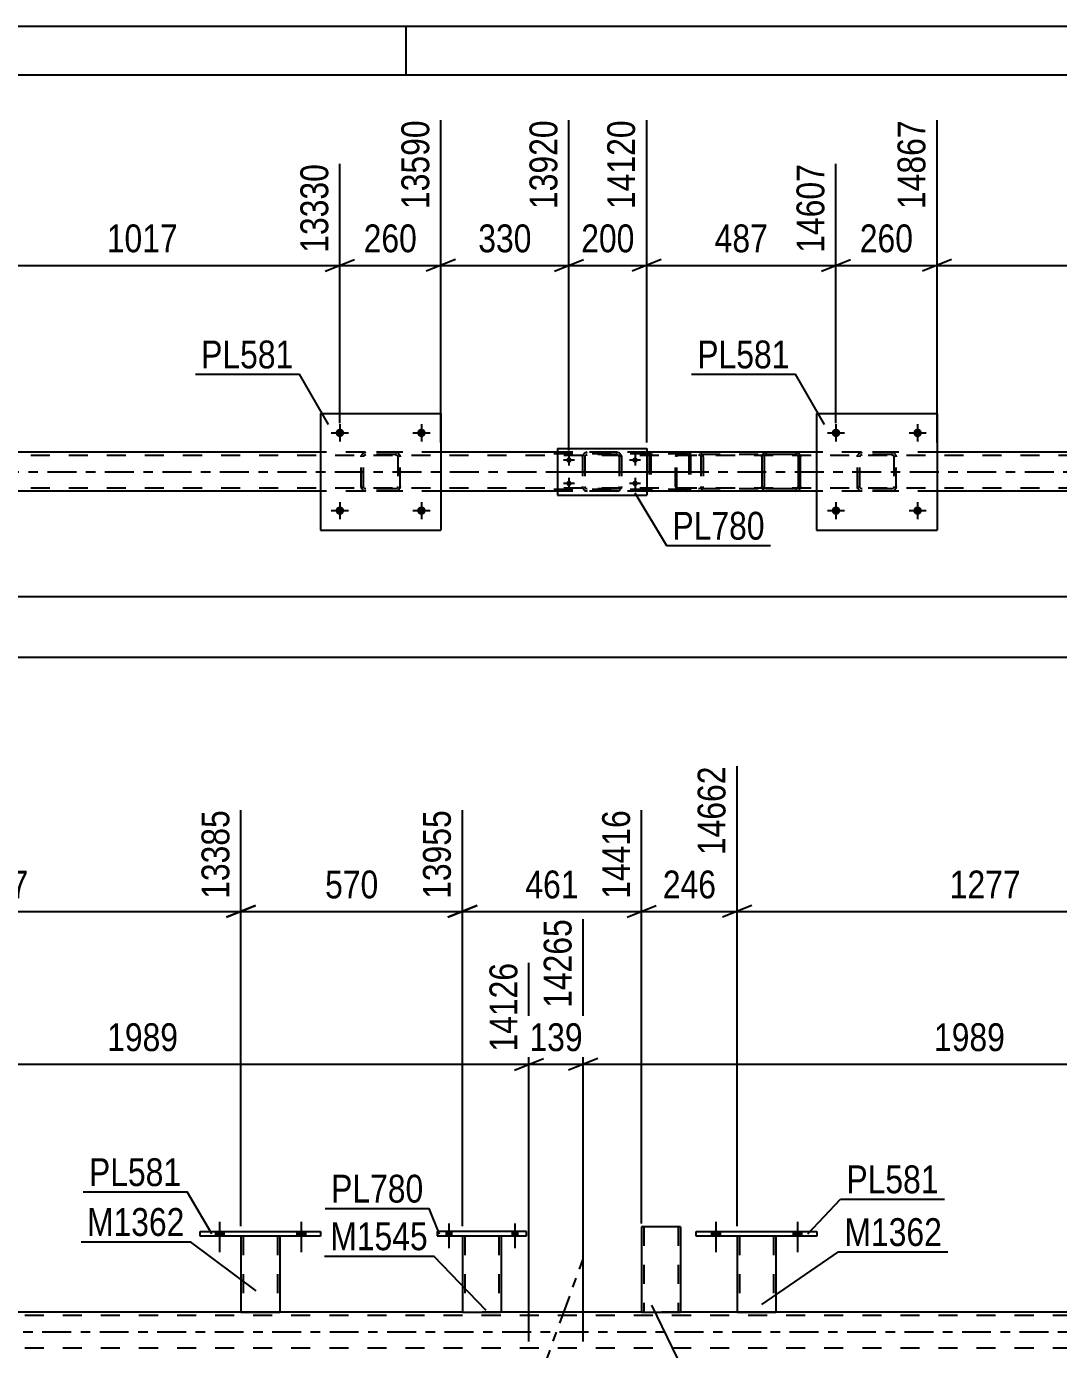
# Model space of a CAD drawing. Header units: millimetres. Extents: x 0 to 841, y 0 to 594.
# Drawn here: x 591.9 to 698.2, y 457.8 to 594 of the extents above; entities that cross this region are included whole.
import ezdxf

# ---------------------------------------------------------------- set-up
doc = ezdxf.new("R2010")
doc.units = ezdxf.units.MM
doc.linetypes.add('DXK_LINE_DOT2', pattern=[3.9198, 1.9599, -1.9599])
doc.linetypes.add('DXK_LINE_DOT3', pattern=[5.9187, 2.979, -0.9799, 0.9799, -0.9799])
doc.styles.add('Arial Narrow', font='ARIALN.TTF', dxfattribs={"height": 0.2})

# ---------------------------------------------------------------- blocks, each defined once
blk = doc.blocks.new('Unknown-318885039-1133')
at = {"color": 5, "linetype": 'Continuous'}
for p, q in [((841, 594), (0, 594)), ((631, 589), (631, 594)), ((836, 589), (5, 589))]:
    blk.add_line(p, q, dxfattribs=at)
blk = doc.blocks.new('Part-318885039-2872 - 2854')
at = {"color": 2, "linetype": 'Continuous'}
for p, q in [((673.25, 554.17), (673.25, 542.17)), ((673.25, 554.17), (685.65, 554.17)), ((685.65, 554.17), (685.65, 542.17)), ((673.25, 542.17), (685.65, 542.17))]:
    blk.add_line(p, q, dxfattribs=at)
blk = doc.blocks.new('Bolt-318885039-2914 - 2854')
at = {"linetype": 'Continuous'}
for points in [[(624.61, 544.17, -1), (623.73, 544.17, -1)], [(633.01, 544.17, -1), (632.13, 544.17, -1)]]:
    blk.add_hatch(color=1, dxfattribs=at).paths.add_polyline_path(points)
at = {"color": 1, "linetype": 'Continuous'}
for p, q in [((624.17, 545.05), (624.17, 543.29)), ((632.57, 545.05), (632.57, 543.29)), ((623.29, 544.17), (625.05, 544.17)), ((631.69, 544.17), (633.45, 544.17))]:
    blk.add_line(p, q, dxfattribs=at)
blk = doc.blocks.new('Bolt-318885039-2915 - 2854')
at = {"linetype": 'Continuous'}
for points in [[(624.61, 552.17, -1), (623.73, 552.17, -1)], [(633.01, 552.17, -1), (632.13, 552.17, -1)]]:
    blk.add_hatch(color=1, dxfattribs=at).paths.add_polyline_path(points)
at = {"color": 1, "linetype": 'Continuous'}
for p, q in [((624.17, 553.05), (624.17, 551.29)), ((632.57, 553.05), (632.57, 551.29)), ((623.29, 552.17), (625.05, 552.17)), ((631.69, 552.17), (633.45, 552.17))]:
    blk.add_line(p, q, dxfattribs=at)
blk = doc.blocks.new('Bolt-318885039-2916 - 2854')
at = {"linetype": 'Continuous'}
for points in [[(675.69, 544.17, -1), (674.81, 544.17, -1)], [(684.09, 544.17, -1), (683.21, 544.17, -1)]]:
    blk.add_hatch(color=1, dxfattribs=at).paths.add_polyline_path(points)
at = {"color": 1, "linetype": 'Continuous'}
for p, q in [((675.25, 545.05), (675.25, 543.29)), ((683.65, 545.05), (683.65, 543.29)), ((674.37, 544.17), (676.13, 544.17)), ((682.77, 544.17), (684.53, 544.17))]:
    blk.add_line(p, q, dxfattribs=at)
blk = doc.blocks.new('Bolt-318885039-2917 - 2854')
at = {"linetype": 'Continuous'}
for points in [[(675.69, 552.17, -1), (674.81, 552.17, -1)], [(684.09, 552.17, -1), (683.21, 552.17, -1)]]:
    blk.add_hatch(color=1, dxfattribs=at).paths.add_polyline_path(points)
at = {"color": 1, "linetype": 'Continuous'}
for p, q in [((675.25, 553.05), (675.25, 551.29)), ((683.65, 553.05), (683.65, 551.29)), ((674.37, 552.17), (676.13, 552.17)), ((682.77, 552.17), (684.53, 552.17))]:
    blk.add_line(p, q, dxfattribs=at)
blk = doc.blocks.new('Part-318885039-2961 - 2854')
at = {"color": 7, "linetype": 'DXK_LINE_DOT2'}
for p, q in [((626.66, 550.13), (626.85, 550.17)), ((626.85, 550.17), (626.66, 550.13)), ((629.89, 550.17), (626.85, 550.17)), ((629.89, 550.17), (630.07, 550.13)), ((630.07, 550.13), (629.89, 550.17)), ((626.37, 549.69), (626.4, 549.87)), ((626.4, 549.87), (626.37, 549.69)), ((626.37, 546.65), (626.37, 549.69)), ((626.61, 549.69), (626.62, 549.78)), ((626.61, 546.65), (626.61, 549.69)), ((626.62, 549.78), (626.68, 549.86)), ((626.68, 549.86), (626.75, 549.91)), ((626.75, 549.91), (626.85, 549.93)), ((629.89, 549.93), (626.85, 549.93)), ((629.89, 549.93), (629.98, 549.91)), ((629.98, 549.91), (630.06, 549.86)), ((630.06, 549.86), (630.11, 549.78)), ((630.11, 549.78), (630.13, 549.69)), ((630.13, 549.69), (630.13, 546.65)), ((630.33, 549.87), (630.37, 549.69)), ((630.37, 549.69), (630.33, 549.87)), ((630.37, 546.65), (630.37, 549.69)), ((626.4, 546.46), (626.37, 546.65)), ((626.37, 546.65), (626.4, 546.46)), ((626.62, 546.55), (626.61, 546.65)), ((626.68, 546.48), (626.62, 546.55)), ((626.85, 546.17), (626.66, 546.2)), ((626.66, 546.2), (626.85, 546.17)), ((626.75, 546.42), (626.68, 546.48)), ((626.85, 546.41), (626.75, 546.42)), ((629.89, 546.41), (626.85, 546.41)), ((629.89, 546.17), (626.85, 546.17)), ((629.98, 546.42), (629.89, 546.41)), ((630.07, 546.2), (629.89, 546.17)), ((629.89, 546.17), (630.07, 546.2)), ((630.06, 546.48), (629.98, 546.42)), ((630.11, 546.55), (630.06, 546.48)), ((630.13, 546.65), (630.11, 546.55)), ((630.37, 546.65), (630.33, 546.46)), ((630.33, 546.46), (630.37, 546.65))]:
    blk.add_line(p, q, dxfattribs=at)
at = {"color": 7, "linetype": 'DXK_LINE_DOT3'}
blk.add_line((628.37, 548.17), (628.37, 548.17), dxfattribs=at)
at = {"color": 7, "linetype": 'DXK_LINE_DOT2'}
for centre, start, end in [((626.85, 549.69), 112.5, 157.5), ((626.85, 549.69), 112.5, 157.5), ((629.89, 549.69), 22.5, 67.5), ((629.89, 549.69), 22.5, 67.5), ((626.85, 546.65), 202.5, 247.5), ((626.85, 546.65), 202.5, 247.5), ((629.89, 546.65), 292.5, 337.5), ((629.89, 546.65), 292.5, 337.5)]:
    blk.add_arc(centre, 0.48, start, end, dxfattribs=at)
blk = doc.blocks.new('Part-318885039-2966 - 2854')
at = {"color": 2, "linetype": 'Continuous'}
for p, q in [((622.17, 554.17), (622.17, 542.17)), ((622.17, 554.17), (634.57, 554.17)), ((634.57, 554.17), (634.57, 542.17)), ((622.17, 542.17), (634.57, 542.17))]:
    blk.add_line(p, q, dxfattribs=at)
blk = doc.blocks.new('Part-318885039-2967 - 2854')
at = {"color": 7, "linetype": 'DXK_LINE_DOT2'}
for p, q in [((677.74, 550.13), (677.93, 550.17)), ((677.93, 550.17), (677.74, 550.13)), ((680.97, 550.17), (677.93, 550.17)), ((680.97, 550.17), (681.15, 550.13)), ((681.15, 550.13), (680.97, 550.17)), ((677.45, 549.69), (677.48, 549.87)), ((677.48, 549.87), (677.45, 549.69)), ((677.45, 546.65), (677.45, 549.69)), ((677.69, 549.69), (677.7, 549.78)), ((677.69, 546.65), (677.69, 549.69)), ((677.7, 549.78), (677.76, 549.86)), ((677.76, 549.86), (677.83, 549.91)), ((677.83, 549.91), (677.93, 549.93)), ((680.97, 549.93), (677.93, 549.93)), ((680.97, 549.93), (681.06, 549.91)), ((681.06, 549.91), (681.14, 549.86)), ((681.14, 549.86), (681.19, 549.78)), ((681.19, 549.78), (681.21, 549.69)), ((681.21, 549.69), (681.21, 546.65)), ((681.41, 549.87), (681.45, 549.69)), ((681.45, 549.69), (681.41, 549.87)), ((681.45, 546.65), (681.45, 549.69)), ((677.48, 546.46), (677.45, 546.65)), ((677.45, 546.65), (677.48, 546.46)), ((677.7, 546.55), (677.69, 546.65)), ((677.76, 546.48), (677.7, 546.55)), ((677.93, 546.17), (677.74, 546.2)), ((677.74, 546.2), (677.93, 546.17)), ((677.83, 546.42), (677.76, 546.48)), ((677.93, 546.41), (677.83, 546.42)), ((680.97, 546.41), (677.93, 546.41)), ((680.97, 546.17), (677.93, 546.17)), ((681.06, 546.42), (680.97, 546.41)), ((681.15, 546.2), (680.97, 546.17)), ((680.97, 546.17), (681.15, 546.2)), ((681.14, 546.48), (681.06, 546.42)), ((681.19, 546.55), (681.14, 546.48)), ((681.21, 546.65), (681.19, 546.55)), ((681.45, 546.65), (681.41, 546.46)), ((681.41, 546.46), (681.45, 546.65))]:
    blk.add_line(p, q, dxfattribs=at)
at = {"color": 7, "linetype": 'DXK_LINE_DOT3'}
blk.add_line((679.45, 548.17), (679.45, 548.17), dxfattribs=at)
at = {"color": 7, "linetype": 'DXK_LINE_DOT2'}
for centre, start, end in [((677.93, 549.69), 112.5, 157.5), ((677.93, 549.69), 112.5, 157.5), ((680.97, 549.69), 22.5, 67.5), ((680.97, 549.69), 22.5, 67.5), ((677.93, 546.65), 202.5, 247.5), ((677.93, 546.65), 202.5, 247.5), ((680.97, 546.65), 292.5, 337.5), ((680.97, 546.65), 292.5, 337.5)]:
    blk.add_arc(centre, 0.48, start, end, dxfattribs=at)
blk = doc.blocks.new('Part-318885039-2987 - 2854')
at = {"color": 7, "linetype": 'DXK_LINE_DOT2'}
for p, q in [((659, 550.17), (658.89, 550.13)), ((671.15, 550.17), (659, 550.17)), ((660.27, 549.93), (660.27, 550.17)), ((661.28, 550.13), (661.09, 550.17)), ((658.75, 549.87), (658.73, 549.69)), ((658.73, 546.65), (658.73, 549.69)), ((658.8, 550.03), (658.75, 549.87)), ((658.89, 550.13), (658.8, 550.03)), ((658.86, 549.69), (658.87, 549.78)), ((658.86, 546.65), (658.86, 549.69)), ((658.87, 549.78), (658.9, 549.86)), ((658.9, 549.86), (658.94, 549.91)), ((658.94, 549.91), (659, 549.93)), ((671.15, 549.93), (659, 549.93)), ((661.09, 549.93), (661.18, 549.91)), ((661.18, 549.91), (661.27, 549.86)), ((661.27, 549.86), (661.32, 549.78)), ((661.32, 549.78), (661.34, 549.69)), ((661.34, 549.69), (661.34, 546.65)), ((661.57, 549.77), (661.55, 549.87)), ((661.59, 549.69), (661.57, 549.77)), ((661.59, 549.69), (661.59, 546.65)), ((658.73, 546.65), (658.75, 546.46)), ((658.75, 546.46), (658.8, 546.31)), ((658.8, 546.31), (658.89, 546.2)), ((658.87, 546.55), (658.86, 546.65)), ((658.9, 546.48), (658.87, 546.55)), ((658.89, 546.2), (659, 546.17)), ((658.94, 546.42), (658.9, 546.48)), ((659, 546.41), (658.94, 546.42)), ((671.15, 546.41), (659, 546.41)), ((671.15, 546.17), (659, 546.17)), ((660.27, 546.17), (660.27, 546.41)), ((661.18, 546.42), (661.09, 546.41)), ((661.09, 546.17), (661.28, 546.2)), ((661.27, 546.48), (661.18, 546.42)), ((661.32, 546.55), (661.27, 546.48)), ((661.34, 546.65), (661.32, 546.55)), ((661.55, 546.46), (661.57, 546.56)), ((661.57, 546.56), (661.59, 546.65))]:
    blk.add_line(p, q, dxfattribs=at)
for centre, start, end in [((661.1, 549.67), 23.8494, 68.8059), ((661.1, 546.66), 291.1941, 336.1506)]:
    blk.add_arc(centre, 0.492, start, end, dxfattribs=at)
blk = doc.blocks.new('Part-318885039-2991 - 2854')
at = {"color": 7, "linetype": 'DXK_LINE_DOT2'}
for p, q in [((659.93, 550.17), (644.6, 550.17)), ((656.36, 550.17), (656.23, 550.14)), ((660.06, 550.14), (659.93, 550.17)), ((659.93, 550.01), (644.6, 550.01)), ((656.04, 549.97), (656.02, 549.85)), ((656.02, 549.85), (656.02, 546.49)), ((656.19, 549.85), (656.2, 549.91)), ((656.19, 549.85), (656.19, 546.49)), ((656.2, 549.91), (656.24, 549.96)), ((656.24, 549.96), (656.29, 549.99)), ((656.29, 549.99), (656.36, 550.01)), ((659.93, 550.01), (660, 549.99)), ((660, 549.99), (660.02, 549.98)), ((660.02, 549.98), (660.05, 549.96)), ((660.05, 549.96), (660.09, 549.91)), ((660.09, 549.91), (660.1, 549.85)), ((660.1, 549.85), (660.1, 546.49)), ((660.27, 549.85), (660.25, 549.97)), ((660.27, 549.85), (660.27, 546.49)), ((659.93, 546.33), (644.6, 546.33)), ((659.93, 546.17), (644.6, 546.17)), ((656.02, 546.49), (656.04, 546.36)), ((656.2, 546.43), (656.19, 546.49)), ((656.24, 546.37), (656.2, 546.43)), ((656.23, 546.19), (656.36, 546.17)), ((656.24, 546.37), (656.27, 546.35)), ((656.27, 546.35), (656.29, 546.34)), ((656.29, 546.34), (656.36, 546.33)), ((660, 546.34), (659.93, 546.33)), ((659.93, 546.17), (660.06, 546.19)), ((660.05, 546.37), (660, 546.34)), ((660.09, 546.43), (660.05, 546.37)), ((660.1, 546.49), (660.09, 546.43)), ((660.25, 546.36), (660.27, 546.49))]:
    blk.add_line(p, q, dxfattribs=at)
at = {"color": 7, "linetype": 'DXK_LINE_DOT3'}
blk.add_line((646.39, 548.17), (661.56, 548.17), dxfattribs=at)
at = {"color": 7, "linetype": 'DXK_LINE_DOT2'}
for centre, start, end in [((656.34, 549.83), 110.7583, 155.68), ((659.94, 549.83), 24.32, 69.2417), ((656.34, 546.5), 204.32, 249.2417), ((659.94, 546.5), 290.7583, 335.68)]:
    blk.add_arc(centre, 0.331, start, end, dxfattribs=at)
blk = doc.blocks.new('Bolt-318885039-3101 - 2854')
at = {"linetype": 'Continuous'}
for points in [[(647.76, 549.09, -1), (647.76, 549.65, -1)], [(654.56, 549.09, -1), (654.56, 549.65, -1)], [(647.76, 546.69, -1), (647.76, 547.25, -1)], [(654.56, 546.69, -1), (654.56, 547.25, -1)]]:
    blk.add_hatch(color=1, dxfattribs=at).paths.add_polyline_path(points)
at = {"color": 1, "linetype": 'Continuous'}
for p, q in [((648.32, 549.37), (647.2, 549.37)), ((647.76, 549.93), (647.76, 548.81)), ((655.12, 549.37), (654, 549.37)), ((654.56, 549.93), (654.56, 548.81)), ((647.76, 547.53), (647.76, 546.41)), ((654.56, 547.53), (654.56, 546.41)), ((648.32, 546.97), (647.2, 546.97)), ((655.12, 546.97), (654, 546.97))]:
    blk.add_line(p, q, dxfattribs=at)
blk = doc.blocks.new('Part-318885039-3064 - 2854')
at = {"color": 2, "linetype": 'Continuous'}
for p, q in [((622.17, 550.17), (583.48, 550.17)), ((646.56, 550.17), (634.57, 550.17)), ((668.09, 550.17), (655.76, 550.17)), ((673.25, 550.17), (671.13, 550.17)), ((724.33, 550.17), (685.65, 550.17)), ((622.17, 546.17), (583.48, 546.17)), ((646.56, 546.17), (634.57, 546.17)), ((668.09, 546.17), (655.76, 546.17)), ((673.25, 546.17), (671.13, 546.17)), ((724.33, 546.17), (685.65, 546.17))]:
    blk.add_line(p, q, dxfattribs=at)
at = {"color": 7, "linetype": 'DXK_LINE_DOT2'}
for p, q in [((634.57, 550.17), (622.17, 550.17)), ((655.76, 550.17), (646.56, 550.17)), ((671.13, 550.17), (668.09, 550.17)), ((685.65, 550.17), (673.25, 550.17)), ((755.01, 549.85), (90.98, 549.85)), ((755.01, 546.49), (90.98, 546.49)), ((634.57, 546.17), (622.17, 546.17)), ((655.76, 546.17), (646.56, 546.17)), ((671.13, 546.17), (668.09, 546.17)), ((685.65, 546.17), (673.25, 546.17))]:
    blk.add_line(p, q, dxfattribs=at)
at = {"color": 7, "linetype": 'DXK_LINE_DOT3'}
blk.add_line((90.98, 548.17), (755.01, 548.17), dxfattribs=at)
blk = doc.blocks.new('Part-318885039-3095 - 2854')
at = {"color": 7, "linetype": 'DXK_LINE_DOT2'}
for p, q in [((649.46, 550.13), (649.64, 550.17)), ((649.64, 550.17), (649.46, 550.13)), ((652.68, 550.17), (649.64, 550.17)), ((652.68, 550.17), (652.86, 550.13)), ((652.86, 550.13), (652.68, 550.17)), ((649.16, 549.69), (649.2, 549.87)), ((649.2, 549.87), (649.16, 549.69)), ((649.16, 549.69), (649.16, 546.65)), ((649.4, 549.69), (649.42, 549.78)), ((649.4, 549.69), (649.4, 546.65)), ((649.42, 549.78), (649.47, 549.86)), ((649.47, 549.86), (649.55, 549.91)), ((649.55, 549.91), (649.64, 549.93)), ((652.68, 549.93), (649.64, 549.93)), ((652.68, 549.93), (652.77, 549.91)), ((652.77, 549.91), (652.85, 549.86)), ((652.85, 549.86), (652.9, 549.78)), ((652.9, 549.78), (652.92, 549.69)), ((652.92, 549.69), (652.92, 546.65)), ((653.12, 549.87), (653.16, 549.69)), ((653.16, 549.69), (653.12, 549.87)), ((653.16, 549.69), (653.16, 546.65)), ((649.2, 546.46), (649.16, 546.65)), ((649.16, 546.65), (649.2, 546.46)), ((649.42, 546.55), (649.4, 546.65)), ((649.47, 546.48), (649.42, 546.55)), ((649.64, 546.17), (649.46, 546.2)), ((649.46, 546.2), (649.64, 546.17)), ((649.55, 546.42), (649.47, 546.48)), ((649.64, 546.41), (649.55, 546.42)), ((652.68, 546.41), (649.64, 546.41)), ((652.68, 546.17), (649.64, 546.17)), ((652.77, 546.42), (652.68, 546.41)), ((652.86, 546.2), (652.68, 546.17)), ((652.68, 546.17), (652.86, 546.2)), ((652.85, 546.48), (652.77, 546.42)), ((652.9, 546.55), (652.85, 546.48)), ((652.92, 546.65), (652.9, 546.55)), ((653.16, 546.65), (653.12, 546.46)), ((653.12, 546.46), (653.16, 546.65))]:
    blk.add_line(p, q, dxfattribs=at)
at = {"color": 7, "linetype": 'DXK_LINE_DOT3'}
blk.add_line((651.16, 548.17), (651.16, 548.17), dxfattribs=at)
at = {"color": 7, "linetype": 'DXK_LINE_DOT2'}
for centre, start, end in [((649.64, 549.69), 112.5, 157.5), ((649.64, 549.69), 112.5, 157.5), ((652.68, 549.69), 22.5, 67.5), ((652.68, 549.69), 22.5, 67.5), ((649.64, 546.65), 202.5, 247.5), ((649.64, 546.65), 202.5, 247.5), ((652.68, 546.65), 292.5, 337.5), ((652.68, 546.65), 292.5, 337.5)]:
    blk.add_arc(centre, 0.48, start, end, dxfattribs=at)
blk = doc.blocks.new('Part-318885039-3100 - 2854')
at = {"color": 2, "linetype": 'Continuous'}
for p, q in [((646.56, 550.57), (646.56, 545.77)), ((646.56, 550.57), (655.76, 550.57)), ((655.76, 550.57), (655.76, 545.77)), ((646.56, 545.77), (655.76, 545.77))]:
    blk.add_line(p, q, dxfattribs=at)
blk = doc.blocks.new('Part-318885039-3102 - 2854')
at = {"color": 2, "linetype": 'Continuous'}
for p, q in [((668.09, 550.17), (667.91, 550.13)), ((671.13, 550.17), (668.09, 550.17)), ((671.32, 550.13), (671.13, 550.17)), ((667.65, 549.87), (667.61, 549.69)), ((667.61, 549.69), (667.61, 546.65)), ((667.87, 549.78), (667.85, 549.69)), ((667.85, 549.69), (667.85, 546.65)), ((667.92, 549.86), (667.87, 549.78)), ((668, 549.91), (667.92, 549.86)), ((668.09, 549.93), (668, 549.91)), ((671.13, 549.93), (668.09, 549.93)), ((671.22, 549.91), (671.13, 549.93)), ((671.22, 549.91), (671.3, 549.86)), ((671.3, 549.86), (671.35, 549.78)), ((671.35, 549.78), (671.37, 549.69)), ((671.37, 549.69), (671.37, 546.65)), ((671.61, 549.69), (671.58, 549.87)), ((671.61, 546.65), (671.61, 549.69)), ((667.61, 546.65), (667.65, 546.46)), ((667.87, 546.55), (667.85, 546.65)), ((667.92, 546.48), (667.87, 546.55)), ((667.91, 546.2), (668.09, 546.17)), ((668, 546.42), (667.92, 546.48)), ((668.09, 546.41), (668, 546.42)), ((671.13, 546.41), (668.09, 546.41)), ((671.13, 546.17), (668.09, 546.17)), ((671.13, 546.41), (671.22, 546.42)), ((671.13, 546.17), (671.32, 546.2)), ((671.22, 546.42), (671.3, 546.48)), ((671.3, 546.48), (671.35, 546.55)), ((671.35, 546.55), (671.37, 546.65)), ((671.58, 546.46), (671.61, 546.65))]:
    blk.add_line(p, q, dxfattribs=at)
at = {"color": 7, "linetype": 'DXK_LINE_DOT2'}
for p, q in [((667.91, 550.13), (668.09, 550.17)), ((671.13, 550.17), (671.32, 550.13)), ((667.61, 549.69), (667.65, 549.87)), ((671.58, 549.87), (671.61, 549.69)), ((667.65, 546.46), (667.61, 546.65)), ((668.09, 546.17), (667.91, 546.2)), ((671.32, 546.2), (671.13, 546.17)), ((671.61, 546.65), (671.58, 546.46))]:
    blk.add_line(p, q, dxfattribs=at)
at = {"color": 7, "linetype": 'DXK_LINE_DOT3'}
blk.add_line((669.61, 548.17), (669.61, 548.17), dxfattribs=at)
at = {"color": 2, "linetype": 'Continuous'}
for centre, start, end in [((668.09, 549.69), 112.5, 157.5), ((671.13, 549.69), 22.5, 67.5), ((668.09, 546.65), 202.5, 247.5), ((671.13, 546.65), 292.5, 337.5)]:
    blk.add_arc(centre, 0.48, start, end, dxfattribs=at)
at = {"color": 7, "linetype": 'DXK_LINE_DOT2'}
for centre, start, end in [((668.09, 549.69), 112.5, 157.5), ((671.13, 549.69), 22.5, 67.5), ((668.09, 546.65), 202.5, 247.5), ((671.13, 546.65), 292.5, 337.5)]:
    blk.add_arc(centre, 0.48, start, end, dxfattribs=at)
blk = doc.blocks.new('Bolt-318885039-4310 - 3851')
at = {"linetype": 'Continuous'}
for points in [[(635.11, 469.51), (635.67, 469.51), (635.67, 469.99), (635.11, 469.99)], [(635.11, 469.51), (635.67, 469.51), (635.67, 469.99), (635.11, 469.99)], [(641.91, 469.51), (642.47, 469.51), (642.47, 469.99), (641.91, 469.99)], [(641.91, 469.51), (642.47, 469.51), (642.47, 469.99), (641.91, 469.99)]]:
    blk.add_hatch(color=1, dxfattribs=at).paths.add_polyline_path(points)
at = {"color": 1, "linetype": 'Continuous'}
for p, q in [((635.11, 469.99), (635.11, 469.51)), ((635.11, 469.99), (635.11, 469.51)), ((635.39, 470.79), (635.39, 468.27)), ((635.39, 470.79), (635.39, 468.27)), ((635.67, 469.99), (635.67, 469.51)), ((635.67, 469.99), (635.67, 469.51)), ((641.91, 469.99), (641.91, 469.51)), ((641.91, 469.99), (641.91, 469.51)), ((642.19, 470.79), (642.19, 468.27)), ((642.19, 470.79), (642.19, 468.27)), ((642.47, 469.99), (642.47, 469.51)), ((642.47, 469.99), (642.47, 469.51))]:
    blk.add_line(p, q, dxfattribs=at)
blk = doc.blocks.new('Part-318885039-3867 - 3851')
at = {"color": 7, "linetype": 'DXK_LINE_DOT3'}
blk.add_line((598.23, 327.05), (649.19, 467.06), dxfattribs=at)
blk = doc.blocks.new('Bolt-318885039-4261 - 3851')
at = {"linetype": 'Continuous'}
for points in [[(662.43, 469.5), (663.31, 469.5), (663.31, 469.98), (662.43, 469.98)], [(670.83, 469.5), (671.71, 469.5), (671.71, 469.98), (670.83, 469.98)]]:
    blk.add_hatch(color=1, dxfattribs=at).paths.add_polyline_path(points)
at = {"color": 1, "linetype": 'Continuous'}
for p, q in [((662.43, 469.98), (662.43, 469.5)), ((662.87, 470.98), (662.87, 467.86)), ((663.31, 469.98), (663.31, 469.5)), ((670.83, 469.98), (670.83, 469.5)), ((671.27, 470.98), (671.27, 467.86)), ((671.71, 469.98), (671.71, 469.5))]:
    blk.add_line(p, q, dxfattribs=at)
blk = doc.blocks.new('Part-318885039-3918 - 3851')
at = {"color": 2, "linetype": 'Continuous'}
for p, q in [((636.79, 461.66), (278.79, 461.66)), ((655.24, 461.66), (640.79, 461.66)), ((742.64, 461.66), (659.24, 461.66))]:
    blk.add_line(p, q, dxfattribs=at)
at = {"color": 7, "linetype": 'DXK_LINE_DOT2'}
for p, q in [((640.79, 461.66), (636.79, 461.66)), ((659.24, 461.66), (655.24, 461.66)), ((742.64, 461.34), (78.6, 461.34)), ((742.64, 457.98), (78.6, 457.98))]:
    blk.add_line(p, q, dxfattribs=at)
at = {"color": 7, "linetype": 'DXK_LINE_DOT3'}
blk.add_line((78.6, 459.66), (742.64, 459.66), dxfattribs=at)
blk = doc.blocks.new('Part-318885039-4304 - 3851')
at = {"color": 2, "linetype": 'Continuous'}
for p, q in [((636.79, 469.51), (636.79, 461.66)), ((640.79, 469.51), (640.79, 461.66)), ((636.79, 461.66), (640.79, 461.66))]:
    blk.add_line(p, q, dxfattribs=at)
at = {"color": 7, "linetype": 'DXK_LINE_DOT2'}
for p, q in [((636.79, 469.51), (640.79, 469.51)), ((637.03, 469.51), (637.03, 461.66)), ((640.55, 469.51), (640.55, 461.66)), ((640.49, 461.66), (640.53, 461.66)), ((640.49, 461.66), (640.53, 461.66)), ((640.53, 461.66), (640.55, 461.66)), ((640.53, 461.66), (640.55, 461.66))]:
    blk.add_line(p, q, dxfattribs=at)
blk = doc.blocks.new('Part-318885039-4224 - 3851')
at = {"color": 2, "linetype": 'Continuous'}
for p, q in [((660.87, 469.98), (673.27, 469.98)), ((660.87, 469.5), (660.87, 469.98)), ((673.27, 469.98), (673.27, 469.5)), ((673.27, 469.5), (660.87, 469.5))]:
    blk.add_line(p, q, dxfattribs=at)
blk = doc.blocks.new('Part-318885039-4209 - 3851')
at = {"color": 7, "linetype": 'DXK_LINE_DOT2'}
for p, q in [((613.99, 469.51), (617.99, 469.51)), ((613.99, 469.5), (613.99, 469.51)), ((613.99, 469.51), (613.99, 469.5)), ((614.23, 469.51), (614.23, 461.67)), ((617.75, 469.51), (617.75, 461.67)), ((617.99, 469.51), (617.99, 469.5)), ((617.99, 469.5), (617.99, 469.51)), ((617.7, 461.67), (617.74, 461.67)), ((617.7, 461.67), (617.74, 461.67)), ((617.74, 461.67), (617.75, 461.67)), ((617.74, 461.67), (617.75, 461.67))]:
    blk.add_line(p, q, dxfattribs=at)
at = {"color": 2, "linetype": 'Continuous'}
for p, q in [((613.99, 469.5), (613.99, 461.67)), ((617.99, 469.5), (617.99, 461.67)), ((613.99, 461.67), (617.99, 461.67))]:
    blk.add_line(p, q, dxfattribs=at)
blk = doc.blocks.new('Part-318885039-4214 - 3851')
at = {"color": 2, "linetype": 'Continuous'}
for p, q in [((609.79, 469.98), (622.19, 469.98)), ((609.79, 469.5), (609.79, 469.98)), ((622.19, 469.98), (622.19, 469.5)), ((622.19, 469.5), (609.79, 469.5))]:
    blk.add_line(p, q, dxfattribs=at)
blk = doc.blocks.new('Part-318885039-4219 - 3851')
at = {"color": 7, "linetype": 'DXK_LINE_DOT2'}
for p, q in [((665.07, 469.51), (669.07, 469.51)), ((665.07, 469.5), (665.07, 469.51)), ((665.07, 469.51), (665.07, 469.5)), ((665.31, 469.51), (665.31, 461.67)), ((668.83, 469.51), (668.83, 461.67)), ((669.07, 469.51), (669.07, 469.5)), ((669.07, 469.5), (669.07, 469.51)), ((668.78, 461.67), (668.82, 461.67)), ((668.78, 461.67), (668.82, 461.67)), ((668.82, 461.67), (668.83, 461.67)), ((668.82, 461.67), (668.83, 461.67))]:
    blk.add_line(p, q, dxfattribs=at)
at = {"color": 2, "linetype": 'Continuous'}
for p, q in [((665.07, 469.5), (665.07, 461.67)), ((669.07, 469.5), (669.07, 461.67)), ((665.07, 461.67), (669.07, 461.67))]:
    blk.add_line(p, q, dxfattribs=at)
blk = doc.blocks.new('Bolt-318885039-4262 - 3851')
at = {"linetype": 'Continuous'}
for points in [[(662.43, 469.5), (663.31, 469.5), (663.31, 469.98), (662.43, 469.98)], [(670.83, 469.5), (671.71, 469.5), (671.71, 469.98), (670.83, 469.98)]]:
    blk.add_hatch(color=1, dxfattribs=at).paths.add_polyline_path(points)
at = {"color": 1, "linetype": 'Continuous'}
for p, q in [((662.43, 469.98), (662.43, 469.5)), ((662.87, 470.98), (662.87, 467.86)), ((663.31, 469.98), (663.31, 469.5)), ((670.83, 469.98), (670.83, 469.5)), ((671.27, 470.98), (671.27, 467.86)), ((671.71, 469.98), (671.71, 469.5))]:
    blk.add_line(p, q, dxfattribs=at)
blk = doc.blocks.new('Bolt-318885039-4275 - 3851')
at = {"linetype": 'Continuous'}
for points in [[(611.35, 469.5), (612.23, 469.5), (612.23, 469.98), (611.35, 469.98)], [(619.75, 469.5), (620.63, 469.5), (620.63, 469.98), (619.75, 469.98)]]:
    blk.add_hatch(color=1, dxfattribs=at).paths.add_polyline_path(points)
at = {"color": 1, "linetype": 'Continuous'}
for p, q in [((611.35, 469.98), (611.35, 469.5)), ((611.79, 470.98), (611.79, 467.86)), ((612.23, 469.98), (612.23, 469.5)), ((619.75, 469.98), (619.75, 469.5)), ((620.19, 470.98), (620.19, 467.86)), ((620.63, 469.98), (620.63, 469.5))]:
    blk.add_line(p, q, dxfattribs=at)
blk = doc.blocks.new('Bolt-318885039-4276 - 3851')
at = {"linetype": 'Continuous'}
for points in [[(611.35, 469.5), (612.23, 469.5), (612.23, 469.98), (611.35, 469.98)], [(619.75, 469.5), (620.63, 469.5), (620.63, 469.98), (619.75, 469.98)]]:
    blk.add_hatch(color=1, dxfattribs=at).paths.add_polyline_path(points)
at = {"color": 1, "linetype": 'Continuous'}
for p, q in [((611.35, 469.98), (611.35, 469.5)), ((611.79, 470.98), (611.79, 467.86)), ((612.23, 469.98), (612.23, 469.5)), ((619.75, 469.98), (619.75, 469.5)), ((620.19, 470.98), (620.19, 467.86)), ((620.63, 469.98), (620.63, 469.5))]:
    blk.add_line(p, q, dxfattribs=at)
blk = doc.blocks.new('Part-318885039-4309 - 3851')
at = {"color": 2, "linetype": 'Continuous'}
for p, q in [((634.19, 469.99), (634.19, 469.51)), ((643.39, 469.99), (634.19, 469.99)), ((643.39, 469.51), (643.39, 469.99)), ((634.19, 469.51), (643.39, 469.51))]:
    blk.add_line(p, q, dxfattribs=at)
blk = doc.blocks.new('Part-318885039-4315 - 3851')
at = {"color": 2, "linetype": 'Continuous'}
for p, q in [((655.24, 470.46), (655.24, 461.66)), ((659.24, 470.46), (655.24, 470.46)), ((659.24, 470.46), (659.24, 461.66)), ((655.24, 461.66), (659.24, 461.66))]:
    blk.add_line(p, q, dxfattribs=at)
at = {"color": 7, "linetype": 'DXK_LINE_DOT2'}
for p, q in [((655.48, 470.46), (655.48, 461.66)), ((659.2, 470.46), (658.76, 470.46)), ((658.93, 470.46), (658.94, 470.46)), ((658.94, 470.46), (658.98, 470.46)), ((658.98, 470.46), (659, 470.46)), ((659, 470.46), (659, 461.66)), ((658.98, 461.66), (658.94, 461.66)), ((658.98, 461.66), (658.94, 461.66)), ((659, 461.66), (658.98, 461.66)), ((658.98, 461.66), (659, 461.66))]:
    blk.add_line(p, q, dxfattribs=at)
blk = doc.blocks.new('StraightDimension-318885039-13111 - 2854')
at = {"color": 7, "linetype": 'Continuous'}
for p, q in [((634.57, 551.17), (634.57, 584.35)), ((647.76, 550.37), (647.76, 584.35)), ((636.07, 570.01), (633.07, 568.81)), ((634.57, 569.41), (647.76, 569.41)), ((646.26, 568.81), (649.26, 570.01))]:
    blk.add_line(p, q, dxfattribs=at)
at = {"color": 0}
blk.add_wipeout([(644.5, 570.16), (644.5, 574.36), (637.82, 574.36), (637.82, 570.16)], dxfattribs=at)
at = {"color": 3, "style": 'Arial Narrow'}
blk.add_text('330', height=2.863, dxfattribs=at).set_placement((638.42, 570.76))
at = {"color": 0, "linetype": 'Continuous'}
blk.add_wipeout([(647.16, 584.95), (642.96, 584.95), (642.96, 574.61), (647.16, 574.61)], dxfattribs=at)
at = {"color": 3, "linetype": 'Continuous', "style": 'Arial Narrow'}
blk.add_text('13920', height=2.863, rotation=90.0002, dxfattribs=at).set_placement((646.56, 575.21))
blk = doc.blocks.new('StraightDimension-318885039-3112 - 2854')
at = {"color": 7, "linetype": 'Continuous'}
blk.add_line((90.34, 529.08), (797.57, 529.08), dxfattribs=at)
blk = doc.blocks.new('StraightDimension-318885039-3680 - 2854')
at = {"color": 7, "linetype": 'Continuous'}
blk.add_line((90.98, 535.34), (796.93, 535.34), dxfattribs=at)
blk = doc.blocks.new('StraightDimension-318885039-13107 - 2854')
at = {"color": 7, "linetype": 'Continuous'}
for p, q in [((685.65, 551.17), (685.65, 584.35)), ((726.33, 553.17), (726.33, 579.85)), ((687.15, 570.01), (684.15, 568.81)), ((685.65, 569.41), (726.33, 569.41)), ((724.83, 568.81), (727.83, 570.01))]:
    blk.add_line(p, q, dxfattribs=at)
at = {"color": 0}
blk.add_wipeout([(710.24, 570.16), (710.24, 574.36), (701.73, 574.36), (701.73, 570.16)], dxfattribs=at)
at = {"color": 3, "style": 'Arial Narrow'}
blk.add_text('1017', height=2.863, dxfattribs=at).set_placement((702.33, 570.76))
at = {"color": 0, "linetype": 'Continuous'}
blk.add_wipeout([(725.73, 580.45), (721.53, 580.45), (721.53, 570.11), (725.73, 570.11)], dxfattribs=at)
at = {"color": 3, "linetype": 'Continuous', "style": 'Arial Narrow'}
blk.add_text('15884', height=2.863, rotation=90.0002, dxfattribs=at).set_placement((725.13, 570.71))
blk = doc.blocks.new('StraightDimension-318885039-13108 - 2854')
at = {"color": 7, "linetype": 'Continuous'}
for p, q in [((685.65, 551.17), (685.65, 584.35)), ((675.25, 553.17), (675.25, 579.85)), ((673.75, 568.81), (676.75, 570.01)), ((675.25, 569.41), (685.65, 569.41)), ((687.15, 570.01), (684.15, 568.81))]:
    blk.add_line(p, q, dxfattribs=at)
at = {"color": 0}
blk.add_wipeout([(683.79, 570.16), (683.79, 574.36), (677.1, 574.36), (677.1, 570.16)], dxfattribs=at)
at = {"color": 3, "style": 'Arial Narrow'}
blk.add_text('260', height=2.863, dxfattribs=at).set_placement((677.7, 570.76))
at = {"color": 0, "linetype": 'Continuous'}
blk.add_wipeout([(685.05, 584.95), (680.85, 584.95), (680.85, 574.61), (685.05, 574.61)], dxfattribs=at)
at = {"color": 3, "linetype": 'Continuous', "style": 'Arial Narrow'}
blk.add_text('14867', height=2.863, rotation=90.0002, dxfattribs=at).set_placement((684.45, 575.21))
blk = doc.blocks.new('StraightDimension-318885039-13109 - 2854')
at = {"color": 7, "linetype": 'Continuous'}
for p, q in [((655.76, 551.17), (655.76, 584.35)), ((675.25, 553.17), (675.25, 579.85)), ((657.26, 570.01), (654.26, 568.81)), ((655.76, 569.41), (675.25, 569.41)), ((673.75, 568.81), (676.75, 570.01))]:
    blk.add_line(p, q, dxfattribs=at)
at = {"color": 0}
blk.add_wipeout([(668.84, 570.16), (668.84, 574.36), (662.16, 574.36), (662.16, 570.16)], dxfattribs=at)
at = {"color": 3, "style": 'Arial Narrow'}
blk.add_text('487', height=2.863, dxfattribs=at).set_placement((662.76, 570.76))
at = {"color": 0, "linetype": 'Continuous'}
blk.add_wipeout([(674.65, 580.45), (670.45, 580.45), (670.45, 570.11), (674.65, 570.11)], dxfattribs=at)
at = {"color": 3, "linetype": 'Continuous', "style": 'Arial Narrow'}
blk.add_text('14607', height=2.863, rotation=90.0002, dxfattribs=at).set_placement((674.05, 570.71))
blk = doc.blocks.new('StraightDimension-318885039-13110 - 2854')
at = {"color": 7, "linetype": 'Continuous'}
for p, q in [((647.76, 550.37), (647.76, 584.35)), ((655.76, 551.17), (655.76, 584.35)), ((646.26, 568.81), (649.26, 570.01)), ((647.76, 569.41), (655.76, 569.41)), ((657.26, 570.01), (654.26, 568.81))]:
    blk.add_line(p, q, dxfattribs=at)
at = {"color": 0}
blk.add_wipeout([(655.1, 570.16), (655.1, 574.36), (648.42, 574.36), (648.42, 570.16)], dxfattribs=at)
at = {"color": 3, "style": 'Arial Narrow'}
blk.add_text('200', height=2.863, dxfattribs=at).set_placement((649.02, 570.76))
at = {"color": 0, "linetype": 'Continuous'}
blk.add_wipeout([(655.16, 584.95), (650.96, 584.95), (650.96, 574.61), (655.16, 574.61)], dxfattribs=at)
at = {"color": 3, "linetype": 'Continuous', "style": 'Arial Narrow'}
blk.add_text('14120', height=2.863, rotation=90.0002, dxfattribs=at).set_placement((654.56, 575.21))
blk = doc.blocks.new('StraightDimension-318885039-13112 - 2854')
at = {"color": 7, "linetype": 'Continuous'}
for p, q in [((634.57, 551.17), (634.57, 584.35)), ((624.17, 553.17), (624.17, 579.85)), ((622.67, 568.81), (625.67, 570.01)), ((624.17, 569.41), (634.57, 569.41)), ((636.07, 570.01), (633.07, 568.81))]:
    blk.add_line(p, q, dxfattribs=at)
at = {"color": 0}
blk.add_wipeout([(632.71, 570.16), (632.71, 574.36), (626.02, 574.36), (626.02, 570.16)], dxfattribs=at)
at = {"color": 3, "style": 'Arial Narrow'}
blk.add_text('260', height=2.863, dxfattribs=at).set_placement((626.62, 570.76))
at = {"color": 0, "linetype": 'Continuous'}
blk.add_wipeout([(633.97, 584.95), (629.77, 584.95), (629.77, 574.61), (633.97, 574.61)], dxfattribs=at)
at = {"color": 3, "linetype": 'Continuous', "style": 'Arial Narrow'}
blk.add_text('13590', height=2.863, rotation=90.0002, dxfattribs=at).set_placement((633.37, 575.21))
blk = doc.blocks.new('StraightDimension-318885039-13113 - 2854')
at = {"color": 7, "linetype": 'Continuous'}
for p, q in [((583.48, 551.17), (583.48, 584.35)), ((624.17, 553.17), (624.17, 579.85)), ((584.98, 570.01), (581.98, 568.81)), ((583.48, 569.41), (624.17, 569.41)), ((622.67, 568.81), (625.67, 570.01))]:
    blk.add_line(p, q, dxfattribs=at)
at = {"color": 0}
blk.add_wipeout([(608.08, 570.16), (608.08, 574.36), (599.57, 574.36), (599.57, 570.16)], dxfattribs=at)
at = {"color": 3, "style": 'Arial Narrow'}
blk.add_text('1017', height=2.863, dxfattribs=at).set_placement((600.17, 570.76))
at = {"color": 0, "linetype": 'Continuous'}
blk.add_wipeout([(623.57, 580.45), (619.37, 580.45), (619.37, 570.11), (623.57, 570.11)], dxfattribs=at)
at = {"color": 3, "linetype": 'Continuous', "style": 'Arial Narrow'}
blk.add_text('13330', height=2.863, rotation=90.0002, dxfattribs=at).set_placement((622.97, 570.71))
blk = doc.blocks.new('StraightDimension-318885039-14819 - 3851')
at = {"color": 7, "linetype": 'Continuous'}
for p, q in [((564.08, 458.66), (564.08, 502.13)), ((643.64, 458.66), (643.64, 497.63)), ((565.58, 487.79), (562.58, 486.59)), ((642.14, 486.59), (645.14, 487.79)), ((564.08, 487.19), (643.64, 487.19))]:
    blk.add_line(p, q, dxfattribs=at)
at = {"color": 0}
blk.add_wipeout([(608.12, 487.94), (608.12, 492.14), (599.61, 492.14), (599.61, 487.94)], dxfattribs=at)
at = {"color": 3, "style": 'Arial Narrow'}
blk.add_text('1989', height=2.863, dxfattribs=at).set_placement((600.21, 488.54))
at = {"color": 0, "linetype": 'Continuous'}
blk.add_wipeout([(643.04, 498.23), (638.84, 498.23), (638.84, 487.89), (643.04, 487.89)], dxfattribs=at)
at = {"color": 3, "linetype": 'Continuous', "style": 'Arial Narrow'}
blk.add_text('14126', height=2.863, rotation=90.0002, dxfattribs=at).set_placement((642.44, 488.49))
blk = doc.blocks.new('StraightDimension-318885039-14289 - 3851')
at = {"color": 7, "linetype": 'Continuous'}
for p, q in [((636.79, 470.51), (636.79, 513.35)), ((655.24, 470.79), (655.24, 513.35)), ((638.29, 503.51), (635.29, 502.31)), ((636.79, 502.91), (655.24, 502.91)), ((653.74, 502.31), (656.74, 503.51))]:
    blk.add_line(p, q, dxfattribs=at)
at = {"color": 0}
blk.add_wipeout([(649.36, 503.66), (649.36, 507.86), (642.67, 507.86), (642.67, 503.66)], dxfattribs=at)
at = {"color": 3, "style": 'Arial Narrow'}
blk.add_text('461', height=2.863, dxfattribs=at).set_placement((643.27, 504.26))
at = {"color": 0, "linetype": 'Continuous'}
blk.add_wipeout([(654.64, 513.95), (650.44, 513.95), (650.44, 503.61), (654.64, 503.61)], dxfattribs=at)
at = {"color": 3, "linetype": 'Continuous', "style": 'Arial Narrow'}
blk.add_text('14416', height=2.863, rotation=90.0002, dxfattribs=at).set_placement((654.04, 504.21))
blk = doc.blocks.new('StraightDimension-318885039-14287 - 3851')
at = {"color": 7, "linetype": 'Continuous'}
for p, q in [((665.07, 470.51), (665.07, 517.85)), ((716.15, 470.51), (716.15, 513.35)), ((666.57, 503.51), (663.57, 502.31)), ((665.07, 502.91), (716.15, 502.91)), ((714.65, 502.31), (717.65, 503.51))]:
    blk.add_line(p, q, dxfattribs=at)
at = {"color": 0}
blk.add_wipeout([(694.87, 503.66), (694.87, 507.86), (686.36, 507.86), (686.36, 503.66)], dxfattribs=at)
at = {"color": 3, "style": 'Arial Narrow'}
blk.add_text('1277', height=2.863, dxfattribs=at).set_placement((686.96, 504.26))
at = {"color": 0, "linetype": 'Continuous'}
blk.add_wipeout([(715.55, 513.95), (711.35, 513.95), (711.35, 503.61), (715.55, 503.61)], dxfattribs=at)
at = {"color": 3, "linetype": 'Continuous', "style": 'Arial Narrow'}
blk.add_text('15939', height=2.863, rotation=90.0002, dxfattribs=at).set_placement((714.95, 504.21))
blk = doc.blocks.new('StraightDimension-318885039-14817 - 3851')
at = {"color": 7, "linetype": 'Continuous'}
for p, q in [((649.22, 458.66), (649.22, 502.13)), ((728.78, 458.66), (728.78, 497.63)), ((650.72, 487.79), (647.72, 486.59)), ((727.28, 486.59), (730.28, 487.79)), ((649.22, 487.19), (728.78, 487.19))]:
    blk.add_line(p, q, dxfattribs=at)
at = {"color": 0}
blk.add_wipeout([(693.25, 487.94), (693.25, 492.14), (684.74, 492.14), (684.74, 487.94)], dxfattribs=at)
at = {"color": 3, "style": 'Arial Narrow'}
blk.add_text('1989', height=2.863, dxfattribs=at).set_placement((685.34, 488.54))
at = {"color": 0, "linetype": 'Continuous'}
blk.add_wipeout([(728.18, 498.23), (723.98, 498.23), (723.98, 487.89), (728.18, 487.89)], dxfattribs=at)
at = {"color": 3, "linetype": 'Continuous', "style": 'Arial Narrow'}
blk.add_text('16254', height=2.863, rotation=90.0002, dxfattribs=at).set_placement((727.58, 488.49))
blk = doc.blocks.new('StraightDimension-318885039-14288 - 3851')
at = {"color": 7, "linetype": 'Continuous'}
for p, q in [((665.07, 470.51), (665.07, 517.85)), ((655.24, 470.79), (655.24, 513.35)), ((653.74, 502.31), (656.74, 503.51)), ((655.24, 502.91), (665.07, 502.91)), ((666.57, 503.51), (663.57, 502.31))]:
    blk.add_line(p, q, dxfattribs=at)
at = {"color": 0}
blk.add_wipeout([(663.5, 503.66), (663.5, 507.86), (656.82, 507.86), (656.82, 503.66)], dxfattribs=at)
at = {"color": 3, "style": 'Arial Narrow'}
blk.add_text('246', height=2.863, dxfattribs=at).set_placement((657.42, 504.26))
at = {"color": 0, "linetype": 'Continuous'}
blk.add_wipeout([(664.47, 518.45), (660.27, 518.45), (660.27, 508.11), (664.47, 508.11)], dxfattribs=at)
at = {"color": 3, "linetype": 'Continuous', "style": 'Arial Narrow'}
blk.add_text('14662', height=2.863, rotation=90.0002, dxfattribs=at).set_placement((663.87, 508.71))
blk = doc.blocks.new('StraightDimension-318885039-14290 - 3851')
at = {"color": 7, "linetype": 'Continuous'}
for p, q in [((613.99, 470.51), (613.99, 513.35)), ((636.79, 470.51), (636.79, 513.35)), ((615.49, 503.51), (612.49, 502.31)), ((613.99, 502.91), (636.79, 502.91)), ((635.29, 502.31), (638.29, 503.51))]:
    blk.add_line(p, q, dxfattribs=at)
at = {"color": 0}
blk.add_wipeout([(628.73, 503.66), (628.73, 507.86), (622.05, 507.86), (622.05, 503.66)], dxfattribs=at)
at = {"color": 3, "style": 'Arial Narrow'}
blk.add_text('570', height=2.863, dxfattribs=at).set_placement((622.65, 504.26))
at = {"color": 0, "linetype": 'Continuous'}
blk.add_wipeout([(636.19, 513.95), (631.99, 513.95), (631.99, 503.61), (636.19, 503.61)], dxfattribs=at)
at = {"color": 3, "linetype": 'Continuous', "style": 'Arial Narrow'}
blk.add_text('13955', height=2.863, rotation=90.0002, dxfattribs=at).set_placement((635.59, 504.21))
blk = doc.blocks.new('StraightDimension-318885039-14291 - 3851')
at = {"color": 7, "linetype": 'Continuous'}
for p, q in [((562.91, 470.51), (562.91, 513.35)), ((613.99, 470.51), (613.99, 513.35)), ((564.41, 503.51), (561.41, 502.31)), ((562.91, 502.91), (613.99, 502.91)), ((612.49, 502.31), (615.49, 503.51))]:
    blk.add_line(p, q, dxfattribs=at)
at = {"color": 0}
blk.add_wipeout([(592.71, 503.66), (592.71, 507.86), (584.2, 507.86), (584.2, 503.66)], dxfattribs=at)
at = {"color": 3, "style": 'Arial Narrow'}
blk.add_text('1277', height=2.863, dxfattribs=at).set_placement((584.8, 504.26))
at = {"color": 0, "linetype": 'Continuous'}
blk.add_wipeout([(613.39, 513.95), (609.19, 513.95), (609.19, 503.61), (613.39, 503.61)], dxfattribs=at)
at = {"color": 3, "linetype": 'Continuous', "style": 'Arial Narrow'}
blk.add_text('13385', height=2.863, rotation=90.0002, dxfattribs=at).set_placement((612.79, 504.21))
blk = doc.blocks.new('StraightDimension-318885039-14818 - 3851')
at = {"color": 7, "linetype": 'Continuous'}
for p, q in [((649.22, 458.66), (649.22, 502.13)), ((643.64, 458.66), (643.64, 497.63)), ((642.14, 486.59), (645.14, 487.79)), ((650.72, 487.79), (647.72, 486.59)), ((643.64, 487.19), (649.22, 487.19))]:
    blk.add_line(p, q, dxfattribs=at)
at = {"color": 0}
blk.add_wipeout([(649.77, 487.94), (649.77, 492.14), (643.09, 492.14), (643.09, 487.94)], dxfattribs=at)
at = {"color": 3, "style": 'Arial Narrow'}
blk.add_text('139', height=2.863, dxfattribs=at).set_placement((643.69, 488.54))
at = {"color": 0, "linetype": 'Continuous'}
blk.add_wipeout([(648.62, 502.73), (644.42, 502.73), (644.42, 492.39), (648.62, 492.39)], dxfattribs=at)
at = {"color": 3, "linetype": 'Continuous', "style": 'Arial Narrow'}
blk.add_text('14265', height=2.863, rotation=90.0002, dxfattribs=at).set_placement((648.02, 492.99))
blk = doc.blocks.new('Mark-318885039-2868 - 2854')
at = {"color": 0}
blk.add_wipeout([(670.48, 558.81), (670.48, 561.81), (660.97, 561.81), (660.97, 558.81)], dxfattribs=at)
blk.add_wipeout([(670.48, 558.81), (670.48, 561.81), (660.97, 561.81), (660.97, 558.81)], dxfattribs=at)
at = {"color": 30, "linetype": 'Continuous'}
for p in [(660.37, 558.21), (674.08, 553.02)]:
    blk.add_line(p, (671.08, 558.21), dxfattribs=at)
at = {"color": 3, "style": 'Arial Narrow'}
blk.add_text('PL581', height=2.863, dxfattribs=at).set_placement((660.97, 558.81))
blk = doc.blocks.new('Mark-318885039-2962 - 2854')
at = {"color": 0}
blk.add_wipeout([(619.4, 558.81), (619.4, 561.81), (609.89, 561.81), (609.89, 558.81)], dxfattribs=at)
blk.add_wipeout([(619.4, 558.81), (619.4, 561.81), (609.89, 561.81), (609.89, 558.81)], dxfattribs=at)
at = {"color": 30, "linetype": 'Continuous'}
for p in [(609.29, 558.21), (623, 553.02)]:
    blk.add_line(p, (620, 558.21), dxfattribs=at)
at = {"color": 3, "style": 'Arial Narrow'}
blk.add_text('PL581', height=2.863, dxfattribs=at).set_placement((609.89, 558.81))
blk = doc.blocks.new('Mark-318885039-3096 - 2854')
at = {"color": 0}
blk.add_wipeout([(667.91, 541.18), (667.91, 544.18), (658.41, 544.18), (658.41, 541.18)], dxfattribs=at)
blk.add_wipeout([(667.91, 541.18), (667.91, 544.18), (658.41, 544.18), (658.41, 541.18)], dxfattribs=at)
at = {"color": 30, "linetype": 'Continuous'}
for p, q in [((654.54, 546), (657.81, 540.58)), ((657.81, 540.58), (668.51, 540.58))]:
    blk.add_line(p, q, dxfattribs=at)
at = {"color": 3, "style": 'Arial Narrow'}
blk.add_text('PL780', height=2.863, dxfattribs=at).set_placement((658.41, 541.18))
blk = doc.blocks.new('Mark-318885039-4210 - 3851')
at = {"color": 0}
blk.add_wipeout([(607.85, 474.65), (607.85, 477.65), (598.34, 477.65), (598.34, 474.65)], dxfattribs=at)
blk.add_wipeout([(607.85, 474.65), (607.85, 477.65), (598.34, 477.65), (598.34, 474.65)], dxfattribs=at)
at = {"color": 30, "linetype": 'Continuous'}
for p in [(597.74, 474.05), (610.98, 469.72)]:
    blk.add_line(p, (608.45, 474.05), dxfattribs=at)
at = {"color": 3, "style": 'Arial Narrow'}
blk.add_text('PL581', height=2.863, dxfattribs=at).set_placement((598.34, 474.65))
blk = doc.blocks.new('Mark-318885039-4205 - 3851')
at = {"color": 0}
blk.add_wipeout([(608.18, 469.52), (608.18, 472.52), (598.13, 472.52), (598.13, 469.52)], dxfattribs=at)
blk.add_wipeout([(608.18, 469.52), (608.18, 472.52), (598.13, 472.52), (598.13, 469.52)], dxfattribs=at)
at = {"color": 30, "linetype": 'Continuous'}
for p in [(597.53, 468.92), (615.55, 463.88)]:
    blk.add_line(p, (608.78, 468.92), dxfattribs=at)
at = {"color": 3, "style": 'Arial Narrow'}
blk.add_text('M1362', height=2.863, dxfattribs=at).set_placement((598.13, 469.52))
blk = doc.blocks.new('Mark-318885039-4215 - 3851')
at = {"color": 0}
blk.add_wipeout([(686.17, 468.48), (686.17, 471.48), (676.12, 471.48), (676.12, 468.48)], dxfattribs=at)
blk.add_wipeout([(686.17, 468.48), (686.17, 471.48), (676.12, 471.48), (676.12, 468.48)], dxfattribs=at)
at = {"color": 30, "linetype": 'Continuous'}
for p, q in [((667.6, 462.46), (675.52, 467.88)), ((675.52, 467.88), (686.77, 467.88))]:
    blk.add_line(p, q, dxfattribs=at)
at = {"color": 3, "style": 'Arial Narrow'}
blk.add_text('M1362', height=2.863, dxfattribs=at).set_placement((676.12, 468.48))
blk = doc.blocks.new('Mark-318885039-4220 - 3851')
at = {"color": 0}
blk.add_wipeout([(685.83, 473.91), (685.83, 476.91), (676.32, 476.91), (676.32, 473.91)], dxfattribs=at)
blk.add_wipeout([(685.83, 473.91), (685.83, 476.91), (676.32, 476.91), (676.32, 473.91)], dxfattribs=at)
at = {"color": 30, "linetype": 'Continuous'}
for p, q in [((672.34, 469.72), (675.72, 473.31)), ((675.72, 473.31), (686.43, 473.31))]:
    blk.add_line(p, q, dxfattribs=at)
at = {"color": 3, "style": 'Arial Narrow'}
blk.add_text('PL581', height=2.863, dxfattribs=at).set_placement((676.32, 473.91))
blk = doc.blocks.new('Mark-318885039-4300 - 3851')
at = {"color": 0}
blk.add_wipeout([(633.23, 468.05), (633.23, 471.05), (623.18, 471.05), (623.18, 468.05)], dxfattribs=at)
blk.add_wipeout([(633.23, 468.05), (633.23, 471.05), (623.18, 471.05), (623.18, 468.05)], dxfattribs=at)
at = {"color": 30, "linetype": 'Continuous'}
for p in [(622.58, 467.45), (639.24, 461.84)]:
    blk.add_line(p, (633.83, 467.45), dxfattribs=at)
at = {"color": 3, "style": 'Arial Narrow'}
blk.add_text('M1545', height=2.863, dxfattribs=at).set_placement((623.18, 468.05))
blk = doc.blocks.new('Mark-318885039-4305 - 3851')
at = {"color": 0}
blk.add_wipeout([(632.78, 472.95), (632.78, 475.95), (623.27, 475.95), (623.27, 472.95)], dxfattribs=at)
blk.add_wipeout([(632.78, 472.95), (632.78, 475.95), (623.27, 475.95), (623.27, 472.95)], dxfattribs=at)
at = {"color": 30, "linetype": 'Continuous'}
for p in [(622.67, 472.35), (634.42, 469.71)]:
    blk.add_line(p, (633.38, 472.35), dxfattribs=at)
at = {"color": 3, "style": 'Arial Narrow'}
blk.add_text('PL780', height=2.863, dxfattribs=at).set_placement((623.27, 472.95))
blk = doc.blocks.new('Mark-318885039-4311 - 3851')
at = {"color": 0}
blk.add_wipeout([(671.67, 453.19), (671.67, 456.19), (661.62, 456.19), (661.62, 453.19)], dxfattribs=at)
blk.add_wipeout([(671.67, 453.19), (671.67, 456.19), (661.62, 456.19), (661.62, 453.19)], dxfattribs=at)
at = {"color": 30, "linetype": 'Continuous'}
for p, q in [((656.26, 462.4), (661.02, 452.59)), ((661.02, 452.59), (672.27, 452.59))]:
    blk.add_line(p, q, dxfattribs=at)
at = {"color": 3, "style": 'Arial Narrow'}
blk.add_text('M1535', height=2.863, dxfattribs=at).set_placement((661.62, 453.19))

msp = doc.modelspace()

# ---------------------------------------------------------------- block references
for name in ['Unknown-318885039-1133', 'Part-318885039-2966 - 2854', 'Bolt-318885039-2915 - 2854', 'Part-318885039-2872 - 2854', 'Bolt-318885039-2917 - 2854', 'Part-318885039-3064 - 2854', 'Part-318885039-2961 - 2854', 'Part-318885039-2991 - 2854', 'Part-318885039-3100 - 2854', 'Part-318885039-3095 - 2854', 'Part-318885039-2987 - 2854', 'Part-318885039-3102 - 2854', 'Part-318885039-2967 - 2854', 'Bolt-318885039-3101 - 2854', 'Bolt-318885039-2914 - 2854', 'Bolt-318885039-2916 - 2854', 'Part-318885039-4214 - 3851', 'Bolt-318885039-4275 - 3851', 'Bolt-318885039-4276 - 3851', 'Part-318885039-4309 - 3851', 'Bolt-318885039-4310 - 3851', 'Part-318885039-4315 - 3851', 'Part-318885039-4224 - 3851', 'Bolt-318885039-4261 - 3851', 'Bolt-318885039-4262 - 3851', 'Part-318885039-4209 - 3851', 'Part-318885039-4304 - 3851', 'Part-318885039-4219 - 3851', 'Part-318885039-3867 - 3851', 'Part-318885039-3918 - 3851']:
    msp.add_blockref(name, (0, 0))

# ---------------------------------------------------------------- next in the draw order: block references
for name in ['StraightDimension-318885039-13111 - 2854', 'StraightDimension-318885039-13107 - 2854', 'StraightDimension-318885039-3112 - 2854', 'StraightDimension-318885039-14287 - 3851', 'StraightDimension-318885039-14819 - 3851']:
    msp.add_blockref(name, (0, 0))

# ---------------------------------------------------------------- next in the draw order: block references
for name in ['StraightDimension-318885039-13112 - 2854', 'StraightDimension-318885039-13108 - 2854', 'StraightDimension-318885039-3680 - 2854', 'StraightDimension-318885039-14289 - 3851']:
    msp.add_blockref(name, (0, 0))

# ---------------------------------------------------------------- next in the draw order: block references
for name in ['StraightDimension-318885039-13113 - 2854', 'StraightDimension-318885039-13109 - 2854', 'Mark-318885039-3096 - 2854', 'StraightDimension-318885039-14290 - 3851', 'StraightDimension-318885039-14817 - 3851']:
    msp.add_blockref(name, (0, 0))

# ---------------------------------------------------------------- next in the draw order: block references
for name in ['StraightDimension-318885039-13110 - 2854', 'Mark-318885039-2962 - 2854', 'Mark-318885039-2868 - 2854', 'StraightDimension-318885039-14288 - 3851', 'StraightDimension-318885039-14291 - 3851', 'StraightDimension-318885039-14818 - 3851', 'Mark-318885039-4215 - 3851', 'Mark-318885039-4300 - 3851']:
    msp.add_blockref(name, (0, 0))

# ---------------------------------------------------------------- next in the draw order: block references
for name in ['Mark-318885039-4210 - 3851', 'Mark-318885039-4220 - 3851', 'Mark-318885039-4305 - 3851', 'Mark-318885039-4311 - 3851']:
    msp.add_blockref(name, (0, 0))

# ---------------------------------------------------------------- next in the draw order: block references
msp.add_blockref('Mark-318885039-4205 - 3851', (0, 0))

doc.saveas('drawing.dxf')
